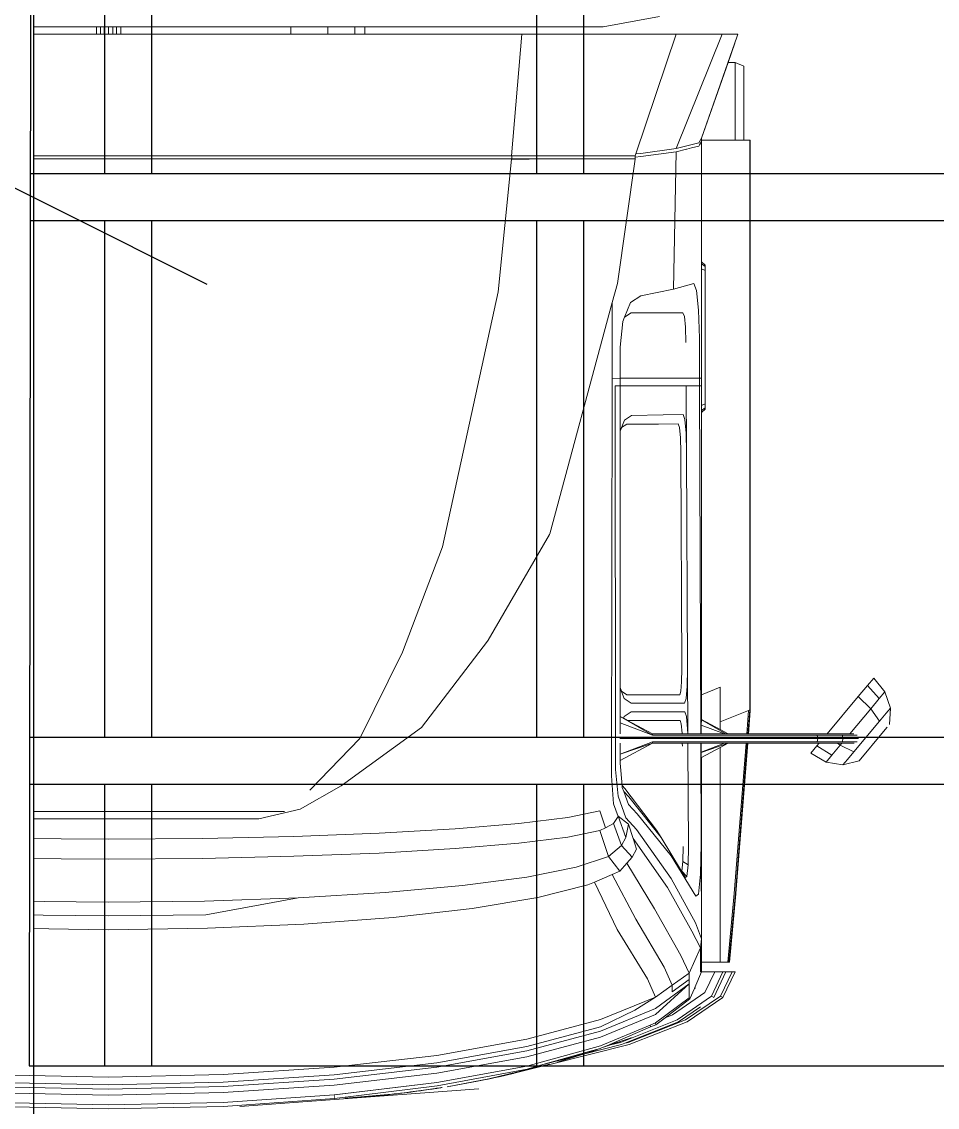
# Model space of a CAD drawing. Extents: x -28 to 149, y -33 to 76.
# Drawn here: x 59.4 to 61.349, y 18.662 to 20.973 of the extents above; entities that cross this region are included whole.
import ezdxf

# ---------------------------------------------------------------- set-up
doc = ezdxf.new("R2010")
doc.units = 0
doc.set_wipeout_variables(frame=1)
doc.linetypes.add('STYLE_01', pattern=[0.15, 0.1, -0.05])
for name, color, linetype in [('arq-escaleras', 1, 'Continuous'), ('arq-mobiliario', 1, 'Continuous'), ('arq-paredes-liv', 3, 'Continuous'), ('arq-proyeccion', 251, 'STYLE_01'), ('arq-proyección edificios anexos', 250, 'Continuous'), ('arq-techo', 1, 'Continuous')]:
    doc.layers.add(name, color=color, linetype=linetype)

# ---------------------------------------------------------------- blocks, each defined once
blk = doc.blocks.new('08')
at = {"lineweight": 0}
for p, q in [((1.1738, -7.1458), (1.0535, -7.168)), ((-0.0256, -7.168), (-0.3971, -7.168)), ((-0.0256, -7.1839), (-0.3971, -7.1839)), ((-0.0256, -7.168), (-0.0256, -7.1839)), ((-0.0165, -7.168), (-0.0256, -7.168)), ((-0.0165, -7.1839), (-0.0256, -7.1839)), ((-0.0165, -7.168), (-0.0165, -7.1839)), ((-0.0086, -7.168), (-0.0165, -7.168)), ((-0.0086, -7.1839), (-0.0165, -7.1839)), ((-0.0086, -7.1839), (-0.0086, -7.168)), ((0.0005, -7.168), (-0.0086, -7.168)), ((0.0005, -7.1839), (-0.0086, -7.1839)), ((0.0005, -7.168), (0.0005, -7.1839)), ((0.0095, -7.168), (0.0005, -7.168)), ((0.0095, -7.1839), (0.0005, -7.1839)), ((0.0095, -7.1839), (0.0095, -7.168)), ((0.0174, -7.168), (0.0095, -7.168)), ((0.0174, -7.1839), (0.0095, -7.1839)), ((0.0174, -7.168), (0.0174, -7.1839)), ((0.0265, -7.168), (0.0174, -7.168)), ((0.0265, -7.1839), (0.0174, -7.1839)), ((0.0265, -7.1839), (0.0265, -7.168)), ((0.3888, -7.168), (0.0265, -7.168)), ((0.3888, -7.1839), (0.0265, -7.1839)), ((0.3888, -7.168), (0.3888, -7.1839)), ((0.4674, -7.168), (0.3888, -7.168)), ((0.4674, -7.1839), (0.3888, -7.1839)), ((0.4674, -7.1839), (0.4674, -7.168)), ((0.5249, -7.168), (0.4674, -7.168)), ((0.5249, -7.1839), (0.4674, -7.1839)), ((0.5249, -7.168), (0.5249, -7.1839)), ((0.546, -7.168), (0.5249, -7.168)), ((0.546, -7.1839), (0.5249, -7.1839)), ((0.546, -7.168), (0.546, -7.1839)), ((1.0535, -7.168), (0.546, -7.168)), ((0.8805, -7.1839), (0.546, -7.1839)), ((0.8805, -7.1839), (0.8588, -7.4423)), ((0.8805, -7.1839), (1.2091, -7.1839)), ((1.2091, -7.1839), (1.1234, -7.4383)), ((1.3069, -7.1839), (1.2088, -7.4271)), ((1.2091, -7.1839), (1.3069, -7.1839)), ((1.339, -7.1879), (1.2632, -7.4052)), ((1.3403, -7.1839), (1.3069, -7.1839)), ((1.3368, -7.1942), (1.339, -7.1879)), ((1.339, -7.1879), (1.3398, -7.1855)), ((1.3403, -7.1839), (1.3398, -7.1855)), ((1.3338, -7.2029), (1.3195, -7.2439)), ((1.3195, -7.2439), (1.2632, -7.4052)), ((1.3195, -7.2439), (1.3346, -7.2439)), ((1.3532, -7.252), (1.3346, -7.2439)), ((1.3346, -7.2439), (1.3346, -7.4093)), ((1.3532, -7.252), (1.3532, -7.4093)), ((1.2572, -7.4149), (1.2088, -7.4271)), ((1.2632, -7.4052), (1.2572, -7.4149)), ((1.2572, -7.4218), (1.2591, -7.4189)), ((1.2573, -7.4218), (1.2591, -7.4189)), ((1.2591, -7.4189), (1.2632, -7.4123)), ((1.2632, -7.4052), (1.2632, -7.4093)), ((1.2632, -7.4093), (1.2633, -7.4122)), ((1.2632, -7.4093), (1.3346, -7.4093)), ((1.2632, -7.4123), (1.2633, -7.4122)), ((1.2632, -7.4123), (1.2632, -7.6685)), ((1.3346, -7.4093), (1.3532, -7.4093)), ((1.3659, -7.4093), (1.3532, -7.4093)), ((1.3659, -7.4093), (1.3669, -7.4093)), ((1.3659, -8.622), (1.3659, -7.4093)), ((1.3669, -7.4093), (1.3669, -8.2956)), ((0.8588, -7.4423), (-0.8592, -7.4423)), ((0.8589, -7.4423), (0.8588, -7.4423)), ((0.8589, -7.4423), (0.8589, -7.4493)), ((0.8589, -7.4423), (1.0531, -7.4423)), ((1.0534, -7.4423), (1.0531, -7.4423)), ((1.0534, -7.4423), (1.122, -7.4423)), ((1.1234, -7.4383), (1.122, -7.4423)), ((1.122, -7.4423), (1.122, -7.4454)), ((1.1341, -7.4374), (1.1234, -7.4383)), ((1.2088, -7.4271), (1.1341, -7.4374)), ((1.1341, -7.4444), (1.2088, -7.4341)), ((1.2036, -7.7265), (1.2088, -7.4341)), ((1.2088, -7.4341), (1.2089, -7.4341)), ((1.2089, -7.4341), (1.2314, -7.4283)), ((1.2315, -7.4283), (1.2415, -7.4258)), ((1.2415, -7.4258), (1.2572, -7.4218)), ((1.2415, -7.4258), (1.2573, -7.4218)), ((-0.8592, -7.4493), (-0.0002, -7.4493)), ((-0.0002, -7.4493), (-0.2334, -7.4494)), ((-0.0002, -7.4493), (0.3147, -7.4493)), ((0.3147, -7.4493), (0.8589, -7.4493)), ((0.5387, -7.4493), (0.3147, -7.4493)), ((0.8589, -7.4493), (0.5387, -7.4493)), ((0.8586, -7.4494), (0.5387, -7.4493)), ((0.8586, -7.4494), (0.83, -7.7323)), ((0.8961, -7.4494), (0.8586, -7.4494)), ((0.8589, -7.4493), (0.9182, -7.4493)), ((0.9182, -7.4493), (0.8961, -7.4494)), ((0.9182, -7.4493), (1.0534, -7.4493)), ((1.0534, -7.4493), (1.0563, -7.4493)), ((1.1212, -7.4494), (1.0563, -7.4493)), ((1.0563, -7.4493), (1.122, -7.4493)), ((1.1221, -7.4494), (1.0839, -7.7146)), ((1.1212, -7.4494), (1.1214, -7.4494)), ((1.1214, -7.4494), (1.1221, -7.4494)), ((1.122, -7.4454), (1.1341, -7.4444)), ((1.122, -7.4454), (1.122, -7.4493)), ((1.2632, -7.6685), (1.2709, -7.6756)), ((1.2632, -7.6685), (1.2632, -7.6724)), ((1.2632, -7.6724), (1.2709, -7.6786)), ((1.2632, -7.6724), (1.2632, -7.683)), ((1.2709, -7.6866), (1.2632, -7.683)), ((1.2632, -7.683), (1.2633, -7.9159)), ((1.2709, -7.6756), (1.2709, -7.6786)), ((1.2709, -7.6866), (1.2709, -7.6786)), ((1.2709, -7.971), (1.2709, -7.6866)), ((1.0839, -7.7146), (1.0729, -7.7553)), ((1.2467, -7.7142), (1.2036, -7.7265)), ((1.2522, -7.7291), (1.2467, -7.7142)), ((0.83, -7.7323), (0.7114, -8.2751)), ((1.1117, -7.7551), (1.1342, -7.7404)), ((1.1342, -7.7404), (1.2036, -7.7265)), ((1.2565, -7.7712), (1.2522, -7.7291)), ((1.0729, -7.7553), (0.9402, -8.2473)), ((1.0729, -7.7553), (1.073, -7.9171)), ((1.0991, -7.7861), (1.1117, -7.7551)), ((1.0955, -7.7951), (1.0991, -7.7861)), ((1.0991, -7.7861), (1.1131, -7.7769)), ((1.1131, -7.7769), (1.2236, -7.7769)), ((1.2236, -7.7769), (1.2265, -7.7851)), ((1.2265, -7.7851), (1.2288, -7.8078)), ((1.2587, -7.831), (1.2565, -7.7712)), ((1.0896, -7.8498), (1.0955, -7.7951)), ((1.2288, -7.8078), (1.2299, -7.8401)), ((1.259, -7.9158), (1.2587, -7.831)), ((1.0896, -7.9163), (1.0896, -7.8498)), ((1.073, -7.9171), (1.0717, -8.7625)), ((1.0896, -7.9164), (1.073, -7.9171)), ((1.2303, -7.916), (1.0896, -7.9163)), ((1.0896, -7.9164), (1.0896, -7.9163)), ((1.0897, -7.9323), (1.0896, -7.9164)), ((1.259, -7.9158), (1.2303, -7.916)), ((1.259, -7.9327), (1.259, -7.9158)), ((1.2633, -7.9159), (1.259, -7.9158)), ((1.2633, -7.9323), (1.2633, -7.9159)), ((1.0802, -8.7496), (1.0794, -7.9323)), ((1.0897, -7.9323), (1.0794, -7.9323)), ((1.0896, -8.0289), (1.0897, -7.9323)), ((1.2304, -7.9324), (1.0897, -7.9323)), ((1.2304, -7.9324), (1.259, -7.9327)), ((1.2312, -8.0736), (1.2304, -7.9324)), ((1.259, -7.9327), (1.2633, -7.9323)), ((1.2616, -8.6734), (1.259, -7.9327)), ((1.2633, -7.9323), (1.2632, -7.9746)), ((1.2632, -7.9746), (1.2709, -7.971)), ((1.2632, -7.9852), (1.2632, -7.9746)), ((1.2709, -7.979), (1.2709, -7.971)), ((1.1138, -7.9957), (1.099, -8.0055)), ((1.1815, -7.9939), (1.1138, -7.9957)), ((1.2239, -7.9932), (1.1815, -7.9939)), ((1.2275, -8.0038), (1.2239, -7.9932)), ((1.2629, -8.3186), (1.2632, -7.9891)), ((1.2632, -7.9852), (1.2709, -7.979)), ((1.2632, -7.9891), (1.2632, -7.9852)), ((1.2633, -7.9891), (1.2632, -7.9891)), ((1.2709, -7.9819), (1.2633, -7.9891)), ((1.2633, -7.9891), (1.2633, -8.1416)), ((1.2709, -7.9819), (1.2709, -7.979)), ((1.099, -8.0055), (1.0896, -8.0289)), ((1.0927, -8.0213), (1.1037, -8.0139)), ((1.1037, -8.0139), (1.1714, -8.0137)), ((1.1714, -8.0137), (1.2134, -8.0134)), ((1.2134, -8.0134), (1.2161, -8.0214)), ((1.2302, -8.0331), (1.2275, -8.0038)), ((1.0896, -8.029), (1.0927, -8.0213)), ((1.0896, -8.029), (1.0896, -8.0289)), ((1.0896, -8.5748), (1.0896, -8.029)), ((1.2161, -8.0214), (1.2181, -8.0432)), ((1.2181, -8.0432), (1.219, -8.0736)), ((1.2312, -8.0736), (1.2302, -8.0331)), ((1.219, -8.0736), (1.2213, -8.5353)), ((1.2333, -8.5353), (1.2312, -8.0736)), ((1.2631, -8.3186), (1.2633, -8.1416)), ((1.2633, -8.1416), (1.2633, -8.5901)), ((0.8087, -8.4742), (0.9392, -8.2493)), ((0.9392, -8.2493), (0.9402, -8.2473)), ((0.7114, -8.2751), (0.6266, -8.4992)), ((1.3669, -8.2956), (1.3668, -8.2984)), ((1.3668, -8.2984), (1.3668, -8.3608)), ((1.2628, -8.4653), (1.2629, -8.3186)), ((1.2629, -8.3186), (1.2631, -8.3186)), ((1.2629, -8.4653), (1.2631, -8.3186)), ((1.3668, -8.3608), (1.3669, -8.3688)), ((1.3669, -8.3688), (1.3669, -8.3977)), ((1.3669, -8.3977), (1.3668, -8.4108)), ((1.3668, -8.4108), (1.3668, -8.4728)), ((0.6671, -8.6599), (0.8076, -8.476)), ((0.8087, -8.4742), (0.8076, -8.476)), ((1.2627, -8.5298), (1.2628, -8.4653)), ((1.2628, -8.4653), (1.2629, -8.4653)), ((1.2628, -8.5297), (1.2629, -8.4653)), ((1.3668, -8.4728), (1.3669, -8.4743)), ((1.3669, -8.4743), (1.3668, -8.5426)), ((0.5356, -8.6831), (0.6266, -8.4992)), ((1.2213, -8.5353), (1.2207, -8.5626)), ((1.2325, -8.5718), (1.2333, -8.5353)), ((1.2333, -8.5353), (1.2341, -8.6734)), ((1.2628, -8.5297), (1.2627, -8.5298)), ((1.2627, -8.6428), (1.2628, -8.5297)), ((1.2627, -8.6428), (1.2627, -8.5298)), ((1.3668, -8.5426), (1.3669, -8.5509)), ((1.3668, -8.6192), (1.3669, -8.5509)), ((1.0927, -8.5827), (1.0896, -8.5748)), ((1.0896, -8.5765), (1.0896, -8.5748)), ((1.2207, -8.5626), (1.219, -8.5827)), ((1.2302, -8.5985), (1.2325, -8.5718)), ((1.2633, -8.5901), (1.3027, -8.5742)), ((1.3027, -8.5742), (1.3027, -8.6479)), ((1.6166, -8.5708), (1.597, -8.5942)), ((1.6297, -8.5552), (1.6166, -8.5708)), ((1.6416, -8.5983), (1.6166, -8.5708)), ((1.6537, -8.5839), (1.6297, -8.5552)), ((1.0896, -8.5765), (1.0984, -8.5985)), ((1.0896, -8.6362), (1.0896, -8.5765)), ((1.1037, -8.59), (1.0927, -8.5827)), ((1.0984, -8.5985), (1.1131, -8.6082)), ((1.2166, -8.59), (1.1037, -8.59)), ((1.219, -8.5827), (1.2166, -8.59)), ((1.227, -8.6082), (1.2302, -8.5985)), ((1.2633, -8.5901), (1.2633, -8.6431)), ((1.5305, -8.6734), (1.597, -8.5942)), ((1.6234, -8.6199), (1.597, -8.5942)), ((1.6416, -8.5983), (1.6234, -8.6199)), ((1.6537, -8.5839), (1.6416, -8.5983)), ((1.6655, -8.6185), (1.6537, -8.5839)), ((1.1131, -8.6082), (1.227, -8.6082)), ((1.3618, -8.6734), (1.3659, -8.622)), ((1.3668, -8.6192), (1.3626, -8.6734)), ((1.3659, -8.622), (1.3634, -8.6239)), ((1.3668, -8.6192), (1.3659, -8.622)), ((1.3659, -8.622), (1.3659, -8.622)), ((1.3668, -8.6192), (1.3669, -8.6245)), ((1.6234, -8.6199), (1.5786, -8.6734)), ((1.6424, -8.6461), (1.6234, -8.6199)), ((1.6562, -8.6295), (1.6655, -8.6185)), ((1.6634, -8.6535), (1.6655, -8.6185)), ((1.0968, -8.6401), (1.0896, -8.6362)), ((1.0896, -8.6364), (1.0896, -8.6362)), ((1.0896, -8.6364), (1.1588, -8.6763)), ((1.0896, -8.6501), (1.0896, -8.6364)), ((1.0984, -8.6362), (1.0968, -8.6401)), ((1.1054, -8.6447), (1.0968, -8.6401)), ((1.1131, -8.6264), (1.0984, -8.6362)), ((1.1588, -8.6734), (1.1054, -8.6447)), ((1.1054, -8.6447), (1.2175, -8.6447)), ((1.2279, -8.6264), (1.1131, -8.6264)), ((1.2175, -8.6447), (1.2199, -8.652)), ((1.2311, -8.6362), (1.2279, -8.6264)), ((1.2334, -8.6629), (1.2311, -8.6362)), ((1.2626, -8.6547), (1.2627, -8.6434)), ((1.2627, -8.6428), (1.2627, -8.6428)), ((1.2627, -8.6428), (1.2633, -8.6431)), ((1.2627, -8.6434), (1.2627, -8.6428)), ((1.3146, -8.6734), (1.2627, -8.6434)), ((1.2633, -8.6431), (1.3027, -8.6643)), ((1.3633, -8.624), (1.3027, -8.6479)), ((1.3633, -8.624), (1.3594, -8.6734)), ((1.363, -8.6734), (1.3669, -8.6245)), ((1.3634, -8.6239), (1.3633, -8.624)), ((1.6562, -8.6295), (1.6424, -8.6461)), ((0.6671, -8.6599), (0.4959, -8.7844)), ((1.1588, -8.6763), (1.0896, -8.6501)), ((1.0896, -8.6732), (1.0896, -8.6501)), ((1.2199, -8.652), (1.2216, -8.672)), ((1.2337, -8.6734), (1.2334, -8.6629)), ((1.2626, -8.6547), (1.312, -8.6734)), ((1.2626, -8.6734), (1.2626, -8.6547)), ((1.3027, -8.6643), (1.3027, -8.6479)), ((1.3027, -8.6643), (1.3197, -8.6734)), ((1.6424, -8.6461), (1.5875, -8.7114)), ((1.6584, -8.6595), (1.6508, -8.6684)), ((1.6584, -8.6595), (1.6584, -8.6595)), ((0.5356, -8.6831), (0.4293, -8.7936)), ((1.5105, -8.6833), (1.0889, -8.6833)), ((1.1588, -8.6904), (1.0896, -8.7166)), ((1.1588, -8.6763), (1.1588, -8.6734)), ((1.2217, -8.6734), (1.1588, -8.6734)), ((1.5094, -8.6763), (1.1588, -8.6763)), ((1.1588, -8.6904), (1.1588, -8.6933)), ((1.5094, -8.6904), (1.1588, -8.6904)), ((1.2216, -8.672), (1.2217, -8.6734)), ((1.2337, -8.6734), (1.2217, -8.6734)), ((1.2341, -8.6734), (1.2337, -8.6734)), ((1.2616, -8.6734), (1.2341, -8.6734)), ((1.2626, -8.6734), (1.2616, -8.6734)), ((1.312, -8.6734), (1.2626, -8.6734)), ((1.3146, -8.6734), (1.312, -8.6734)), ((1.3197, -8.6734), (1.3146, -8.6734)), ((1.3197, -8.6734), (1.3594, -8.6734)), ((1.3594, -8.6734), (1.3618, -8.6734)), ((1.3618, -8.6734), (1.3626, -8.6734)), ((1.3626, -8.6734), (1.363, -8.6734)), ((1.5305, -8.6734), (1.363, -8.6734)), ((1.5094, -8.6763), (1.5105, -8.6833)), ((1.5624, -8.6763), (1.5094, -8.6763)), ((1.5105, -8.6833), (1.5094, -8.6904)), ((1.5624, -8.6904), (1.5094, -8.6904)), ((1.5645, -8.6833), (1.5105, -8.6833)), ((1.5786, -8.6734), (1.5305, -8.6734)), ((1.5624, -8.6763), (1.5645, -8.6833)), ((1.5624, -8.6763), (1.5944, -8.6763)), ((1.5645, -8.6833), (1.5624, -8.6904)), ((1.5946, -8.6904), (1.5624, -8.6904)), ((1.5645, -8.6833), (1.5972, -8.6833)), ((1.5877, -8.6734), (1.5786, -8.6734)), ((1.6508, -8.6684), (1.5985, -8.7309)), ((1.0896, -8.7166), (1.0896, -8.693)), ((1.1588, -8.6933), (1.0896, -8.7304)), ((1.0896, -8.7168), (1.1588, -8.6933)), ((1.2221, -8.6933), (1.1588, -8.6933)), ((1.2221, -8.6933), (1.2223, -8.6994)), ((1.2341, -8.6933), (1.2221, -8.6933)), ((1.2342, -8.6995), (1.2341, -8.6933)), ((1.2342, -8.6933), (1.2341, -8.6933)), ((1.2342, -8.6933), (1.2342, -8.6995)), ((1.2617, -8.6933), (1.2342, -8.6933)), ((1.2354, -8.9133), (1.2342, -8.6995)), ((1.2624, -8.9082), (1.2617, -8.6933)), ((1.2626, -8.6933), (1.2617, -8.6933)), ((1.2626, -8.7121), (1.312, -8.6933)), ((1.3197, -8.6933), (1.2626, -8.7128)), ((1.2626, -8.7121), (1.2626, -8.6933)), ((1.312, -8.6933), (1.2626, -8.6933)), ((1.2626, -8.7128), (1.2626, -8.7121)), ((1.2626, -8.724), (1.2626, -8.7128)), ((1.2633, -8.7236), (1.3027, -8.7024)), ((1.3027, -8.7024), (1.3197, -8.6933)), ((1.3027, -9.1597), (1.3027, -8.7024)), ((1.3197, -8.6933), (1.312, -8.6933)), ((1.3197, -8.6933), (1.3579, -8.6933)), ((1.3579, -8.6933), (1.3328, -9.0132)), ((1.3353, -9.0133), (1.3603, -8.6933)), ((1.3614, -8.6933), (1.3361, -9.0135)), ((1.3611, -8.6933), (1.3361, -9.0135)), ((1.3579, -8.6933), (1.3603, -8.6933)), ((1.3603, -8.6933), (1.3611, -8.6933)), ((1.3611, -8.6933), (1.3614, -8.6933)), ((1.5137, -8.6933), (1.3614, -8.6933)), ((1.4957, -8.7148), (1.5089, -8.6992)), ((1.5137, -8.6933), (1.5089, -8.6992)), ((1.5404, -8.719), (1.5089, -8.6992)), ((1.5529, -8.6933), (1.5137, -8.6933)), ((1.5585, -8.6974), (1.5404, -8.719)), ((1.5585, -8.6974), (1.5529, -8.6933)), ((1.5619, -8.6933), (1.5529, -8.6933)), ((1.5619, -8.6933), (1.5585, -8.6974)), ((1.5875, -8.7114), (1.5585, -8.6974)), ((1.588, -8.6933), (1.5619, -8.6933)), ((1.5875, -8.7114), (1.5736, -8.728)), ((1.0896, -8.7168), (1.0896, -8.7166)), ((1.0896, -8.7304), (1.0896, -8.7168)), ((1.0896, -8.7359), (1.0896, -8.7304)), ((1.0896, -8.7359), (1.0939, -8.7832)), ((1.2624, -8.9082), (1.2626, -8.724)), ((1.2624, -8.9082), (1.2626, -8.724)), ((1.2626, -8.724), (1.2633, -8.7236)), ((1.2626, -8.724), (1.2626, -8.724)), ((1.2633, -8.7236), (1.2633, -9.1096)), ((1.5282, -8.7334), (1.4957, -8.7148)), ((1.5404, -8.719), (1.5282, -8.7334)), ((1.5643, -8.7391), (1.5282, -8.7334)), ((1.5736, -8.728), (1.5643, -8.7391)), ((1.5985, -8.7309), (1.5643, -8.7391)), ((1.0859, -8.8064), (1.0802, -8.7496)), ((1.0717, -8.7625), (1.0758, -8.8223)), ((1.0995, -8.7896), (1.0939, -8.7832)), ((1.0939, -8.7832), (1.0943, -8.7878)), ((0.4086, -8.8339), (0.4959, -8.7844)), ((1.1017, -8.8521), (1.0859, -8.8064)), ((1.0943, -8.7878), (1.0974, -8.7964)), ((1.0974, -8.7964), (1.108, -8.8077)), ((1.0974, -8.7964), (1.1074, -8.8236)), ((1.1673, -8.8784), (1.0995, -8.7896)), ((1.0758, -8.8223), (1.0855, -8.8491)), ((1.1074, -8.8236), (1.1263, -8.8436)), ((1.108, -8.8077), (1.1771, -8.894)), ((0.3225, -8.8389), (-0.3229, -8.8389)), ((0.3202, -8.8545), (0.4086, -8.8339)), ((0.3225, -8.8389), (0.3752, -8.8385)), ((0.9783, -8.8512), (0.8741, -8.8643)), ((1.0467, -8.837), (0.9783, -8.8512)), ((1.0467, -8.837), (1.0584, -8.8732)), ((1.0855, -8.8491), (1.0758, -8.8644)), ((1.0859, -8.8485), (1.0855, -8.8491)), ((1.1017, -8.8942), (1.0859, -8.8485)), ((1.1074, -8.8657), (1.0859, -8.8485)), ((1.1247, -8.8769), (1.1017, -8.8521)), ((1.1263, -8.8436), (1.1987, -8.9335)), ((0.3202, -8.8545), (-0.3206, -8.8545)), ((0.7384, -8.8757), (0.5768, -8.8851)), ((0.8741, -8.8643), (0.7384, -8.8757)), ((1.0584, -8.8732), (1.0467, -8.8791)), ((1.0758, -8.8644), (1.0584, -8.8732)), ((1.0758, -8.8644), (1.0927, -8.9114)), ((1.1074, -8.8657), (1.1017, -8.8942)), ((1.1172, -8.896), (1.1074, -8.8657)), ((-0.0002, -8.8979), (-0.2004, -8.8964)), ((0.2001, -8.8964), (-0.0002, -8.8979)), ((0.3952, -8.8921), (0.2001, -8.8964)), ((0.5768, -8.8851), (0.3952, -8.8921)), ((0.9783, -8.8933), (0.8741, -8.9064)), ((1.0467, -8.8791), (0.9783, -8.8933)), ((1.0467, -8.8791), (1.0647, -8.9349)), ((1.0927, -8.9114), (1.1017, -8.8942)), ((1.1172, -8.896), (1.1903, -9.0009)), ((1.1247, -8.919), (1.1172, -8.896)), ((1.1983, -8.9817), (1.1247, -8.8769)), ((1.1771, -8.894), (1.1673, -8.8784)), ((1.1771, -8.894), (1.2205, -8.966)), ((0.7384, -8.9179), (0.5768, -8.9272)), ((0.8741, -8.9064), (0.7384, -8.9179)), ((1.0927, -8.9114), (1.0647, -8.9349)), ((1.0927, -8.9114), (1.1156, -8.9359)), ((1.1156, -8.9359), (1.1247, -8.919)), ((1.2239, -8.9132), (1.2232, -8.9452)), ((1.2346, -8.952), (1.2354, -8.9133)), ((1.2611, -8.9722), (1.2624, -8.9082)), ((1.2633, -9.1096), (1.2624, -8.9082)), ((-0.0002, -8.94), (-0.2004, -8.9385)), ((0.2001, -8.9385), (-0.0002, -8.94)), ((0.3952, -8.9342), (0.2001, -8.9385)), ((0.5768, -8.9272), (0.3952, -8.9342)), ((1.0647, -8.9349), (0.9964, -8.9575)), ((1.0647, -8.9349), (1.089, -8.966)), ((1.1041, -8.9489), (1.1156, -8.9359)), ((1.1987, -8.9335), (1.2509, -9.0191)), ((1.2232, -8.9452), (1.221, -8.9659)), ((1.2232, -8.9452), (1.2346, -8.952)), ((0.9964, -8.9575), (0.8913, -8.9783)), ((1.0731, -8.9728), (1.089, -8.966)), ((1.089, -8.966), (1.1041, -8.9489)), ((1.1631, -9.0462), (1.1041, -8.9489)), ((1.221, -8.9659), (1.2205, -8.966)), ((1.2205, -8.966), (1.2285, -8.9793)), ((1.221, -8.9659), (1.2319, -8.9773)), ((1.2319, -8.9773), (1.2346, -8.952)), ((0.8913, -8.9783), (0.7538, -8.9966)), ((1.021, -8.995), (1.035, -8.9891)), ((1.035, -8.9891), (1.0731, -8.9728)), ((1.035, -8.9891), (1.0832, -9.0898)), ((1.1232, -9.068), (1.0731, -8.9728)), ((1.2504, -9.0759), (1.1983, -8.9817)), ((1.2285, -8.9793), (1.2319, -8.9773)), ((1.2567, -9.0148), (1.2611, -8.9722)), ((0.5893, -9.0115), (0.4041, -9.0227)), ((0.7538, -8.9966), (0.5893, -9.0115)), ((0.9148, -9.0218), (1.021, -8.995)), ((1.1903, -9.0009), (1.2427, -9.0938)), ((1.2509, -9.0191), (1.2567, -9.0148)), ((1.3328, -9.0132), (1.319, -9.1598)), ((1.3353, -9.0133), (1.3215, -9.1598)), ((1.3361, -9.0139), (1.3224, -9.1597)), ((1.3361, -9.0139), (1.3361, -9.0135)), ((-0.205, -9.0296), (-0.0002, -9.0319)), ((0.2047, -9.0296), (-0.0002, -9.0319)), ((0.2047, -9.0296), (0.4041, -9.0227)), ((0.4041, -9.0227), (0.2078, -9.0585)), ((0.7748, -9.0452), (0.9148, -9.0218)), ((-0.0002, -9.0612), (-0.2081, -9.0585)), ((0.2078, -9.0585), (-0.0002, -9.0612)), ((0.6064, -9.0644), (0.7748, -9.0452)), ((1.2188, -9.1454), (1.1631, -9.0462)), ((0.2109, -9.0875), (0.4162, -9.0787)), ((0.4162, -9.0787), (0.6064, -9.0644)), ((1.1834, -9.1703), (1.1232, -9.068)), ((1.2633, -9.1096), (1.2504, -9.0759)), ((-0.2112, -9.0875), (-0.0002, -9.0905)), ((-0.0002, -9.0905), (0.2109, -9.0875)), ((1.0832, -9.0898), (1.1479, -9.1951)), ((1.2427, -9.0938), (1.261, -9.1289)), ((1.2367, -9.1827), (1.261, -9.1289)), ((1.261, -9.1289), (1.2633, -9.1096)), ((1.261, -9.1805), (1.261, -9.1289)), ((1.2633, -9.1096), (1.2633, -9.1598)), ((1.2367, -9.1827), (1.2188, -9.1454)), ((1.2008, -9.2085), (1.1834, -9.1703)), ((1.2633, -9.1609), (1.263, -9.1802)), ((1.2633, -9.1598), (1.3027, -9.1597)), ((1.2633, -9.1598), (1.319, -9.1598)), ((1.2633, -9.1609), (1.2633, -9.1598)), ((1.319, -9.1598), (1.3215, -9.1598)), ((1.3215, -9.1598), (1.3224, -9.1597)), ((1.1479, -9.1951), (1.1648, -9.2343)), ((1.2008, -9.2085), (1.2367, -9.1827)), ((1.2367, -9.1968), (1.2008, -9.2229)), ((1.2367, -9.1968), (1.2367, -9.1827)), ((1.2367, -9.206), (1.2367, -9.1968)), ((1.263, -9.1803), (1.2488, -9.2135)), ((1.261, -9.1805), (1.263, -9.1803)), ((1.263, -9.1802), (1.263, -9.1803)), ((1.2912, -9.1802), (1.263, -9.1802)), ((1.2699, -9.2243), (1.2912, -9.1802)), ((1.2842, -9.2318), (1.3084, -9.1802)), ((1.3147, -9.1802), (1.2894, -9.2345)), ((1.2912, -9.1802), (1.3084, -9.1802)), ((1.3034, -9.2318), (1.328, -9.1802)), ((1.3084, -9.1802), (1.3147, -9.1802)), ((1.3087, -9.2345), (1.3344, -9.1802)), ((1.3147, -9.1802), (1.328, -9.1802)), ((1.328, -9.1802), (1.3344, -9.1802)), ((1.1648, -9.2582), (1.2367, -9.206)), ((1.2367, -9.206), (1.1648, -9.2709)), ((1.1648, -9.2343), (1.2008, -9.2085)), ((1.2008, -9.2229), (1.2008, -9.2085)), ((1.2367, -9.2357), (1.2367, -9.206)), ((1.2478, -9.2159), (1.2384, -9.2378)), ((1.2488, -9.2135), (1.2478, -9.2159)), ((1.2504, -9.2142), (1.2478, -9.2159)), ((1.2488, -9.2135), (1.2504, -9.2142)), ((1.0481, -9.282), (1.1648, -9.2343)), ((1.1648, -9.2343), (1.1211, -9.2615)), ((1.1652, -9.2886), (1.2367, -9.2357)), ((1.2384, -9.2378), (1.1857, -9.2778)), ((1.2011, -9.2717), (1.2699, -9.2243)), ((1.2109, -9.2827), (1.2842, -9.2318)), ((1.229, -9.2827), (1.3034, -9.2318)), ((1.2327, -9.2867), (1.3087, -9.2345)), ((1.2367, -9.2357), (1.2384, -9.2378)), ((1.2842, -9.2318), (1.2894, -9.2345)), ((1.3034, -9.2318), (1.3087, -9.2345)), ((1.0481, -9.3063), (1.1648, -9.2582)), ((1.1211, -9.2615), (1.0481, -9.297)), ((1.2608, -9.2544), (1.2144, -9.2867)), ((0.891, -9.3237), (1.0481, -9.282)), ((1.1648, -9.2709), (1.0481, -9.319)), ((1.0903, -9.3303), (1.2109, -9.2827)), ((1.0997, -9.3321), (1.2144, -9.2867)), ((1.1067, -9.3303), (1.229, -9.2827)), ((1.2327, -9.2867), (1.1091, -9.3349)), ((1.1539, -9.2934), (1.1648, -9.2888)), ((1.1648, -9.2889), (1.1539, -9.2935)), ((1.1648, -9.2888), (1.1652, -9.2886)), ((1.1652, -9.2886), (1.1648, -9.2889)), ((1.166, -9.2927), (1.1648, -9.2889)), ((1.1652, -9.2886), (1.1652, -9.2886)), ((1.1857, -9.2778), (1.166, -9.2927)), ((1.1857, -9.2778), (1.2011, -9.2717)), ((1.0481, -9.297), (0.891, -9.3392)), ((0.891, -9.3485), (1.0481, -9.3063)), ((1.0481, -9.3378), (1.1536, -9.2936)), ((1.1536, -9.2936), (1.0481, -9.3378)), ((1.0618, -9.3374), (1.1543, -9.2972)), ((1.1536, -9.2936), (1.1539, -9.2934)), ((1.1539, -9.2935), (1.1536, -9.2936)), ((1.1536, -9.2936), (1.1536, -9.2936)), ((1.1539, -9.2935), (1.1543, -9.2972)), ((1.1543, -9.2972), (1.166, -9.2927)), ((0.6996, -9.358), (0.891, -9.3237)), ((1.0481, -9.319), (0.891, -9.3612)), ((0.891, -9.3807), (1.0481, -9.3378)), ((1.0481, -9.3378), (0.891, -9.3807)), ((0.9429, -9.377), (1.1091, -9.3349)), ((1.0118, -9.3557), (1.0927, -9.3349)), ((1.0692, -9.3358), (1.0504, -9.3423)), ((1.0504, -9.3423), (1.0618, -9.3374)), ((1.113, -9.3204), (1.0618, -9.3374)), ((1.113, -9.3204), (1.0692, -9.3358)), ((1.0692, -9.3358), (1.0903, -9.3303)), ((1.0927, -9.3349), (1.0997, -9.3321)), ((1.0997, -9.3321), (1.1067, -9.3303)), ((1.113, -9.3204), (1.1133, -9.3203)), ((1.1135, -9.3202), (1.1133, -9.3203)), ((0.4811, -9.3834), (0.6996, -9.358)), ((0.6996, -9.358), (0.4811, -9.3834)), ((0.891, -9.3392), (0.6996, -9.3738)), ((0.6996, -9.3831), (0.891, -9.3485)), ((0.891, -9.3612), (0.6996, -9.3958)), ((1.024, -9.35), (0.9252, -9.3777)), ((0.929, -9.377), (0.9901, -9.3613)), ((0.9567, -9.3724), (1.0118, -9.3557)), ((0.9901, -9.3613), (0.9567, -9.3724)), ((1.024, -9.35), (0.9901, -9.3613)), ((1.0118, -9.3557), (1.0166, -9.3542)), ((1.047, -9.3435), (1.0166, -9.3542)), ((1.047, -9.3435), (1.024, -9.35)), ((1.047, -9.3435), (1.0489, -9.343)), ((1.0489, -9.343), (1.0504, -9.3423)), ((0.2442, -9.3991), (0.4811, -9.3834)), ((0.4811, -9.3834), (0.2442, -9.3991)), ((0.6996, -9.3738), (0.4811, -9.3995)), ((0.4811, -9.4088), (0.6996, -9.3831)), ((0.6996, -9.4159), (0.891, -9.3807)), ((0.891, -9.3807), (0.6996, -9.4159)), ((0.8104, -9.408), (0.9307, -9.3791)), ((0.8415, -9.4012), (0.9391, -9.3771)), ((0.9322, -9.3788), (0.864, -9.3963)), ((0.9034, -9.3837), (0.8915, -9.3871)), ((0.9252, -9.3777), (0.9034, -9.3837)), ((0.9034, -9.3837), (0.9307, -9.3791)), ((0.929, -9.377), (0.9252, -9.3777)), ((0.9307, -9.3791), (0.9391, -9.3771)), ((0.9322, -9.3788), (0.9429, -9.377)), ((0.9391, -9.3771), (0.9322, -9.3788)), ((-0.2445, -9.3991), (-0.0002, -9.4044)), ((-0.0002, -9.4044), (0.2442, -9.3991)), ((0.4811, -9.3995), (0.2442, -9.4154)), ((0.6996, -9.3958), (0.4811, -9.4215)), ((0.8915, -9.3871), (0.6999, -9.4232)), ((0.8208, -9.406), (0.8059, -9.4091)), ((0.8279, -9.4044), (0.8077, -9.4086)), ((0.8415, -9.4012), (0.8104, -9.408)), ((0.8279, -9.4044), (0.8208, -9.406)), ((0.8325, -9.4034), (0.8279, -9.4044)), ((0.8325, -9.4034), (0.8618, -9.3968)), ((0.8626, -9.3966), (0.8415, -9.4012)), ((0.8618, -9.3968), (0.8626, -9.3966)), ((0.8626, -9.3966), (0.864, -9.3963)), ((-0.0002, -9.4207), (-0.2445, -9.4154)), ((-0.2445, -9.4246), (-0.0002, -9.43)), ((0.2442, -9.4154), (-0.0002, -9.4207)), ((-0.0002, -9.43), (0.2442, -9.4246)), ((0.2442, -9.4246), (0.4811, -9.4088)), ((0.4811, -9.4215), (0.2442, -9.4373)), ((0.7888, -9.4295), (0.2796, -9.4667)), ((0.4811, -9.4421), (0.6996, -9.4159)), ((0.6996, -9.4159), (0.4812, -9.4421)), ((0.4814, -9.45), (0.6999, -9.4232)), ((0.6859, -9.4302), (0.652, -9.4349)), ((0.711, -9.4264), (0.6609, -9.4336)), ((0.7082, -9.4269), (0.6609, -9.4336)), ((0.6771, -9.4315), (0.6816, -9.4309)), ((0.6859, -9.4302), (0.6816, -9.4309)), ((0.6883, -9.4299), (0.6859, -9.4302)), ((0.6883, -9.4299), (0.6893, -9.4297)), ((0.6893, -9.4297), (0.6982, -9.4284)), ((0.6986, -9.4283), (0.6982, -9.4284)), ((0.6986, -9.4283), (0.6998, -9.4281)), ((0.6998, -9.4281), (0.7082, -9.4269)), ((0.7092, -9.4267), (0.7082, -9.4269)), ((0.7097, -9.4266), (0.7092, -9.4267)), ((0.711, -9.4264), (0.7097, -9.4266)), ((0.7953, -9.4111), (0.7217, -9.4247)), ((0.7217, -9.4247), (0.7858, -9.4131)), ((0.7858, -9.4131), (0.8002, -9.4102)), ((0.7953, -9.4111), (0.8103, -9.408)), ((0.8002, -9.4102), (0.7953, -9.4111)), ((0.8103, -9.408), (0.8002, -9.4102)), ((0.8077, -9.4086), (0.8002, -9.4102)), ((0.8059, -9.4091), (0.8077, -9.4086)), ((0.8104, -9.408), (0.8103, -9.408)), ((-0.0002, -9.4427), (-0.2445, -9.4373)), ((-0.0002, -9.4427), (0.2442, -9.4373)), ((0.2442, -9.4582), (0.4811, -9.4421)), ((0.4811, -9.4421), (0.2442, -9.4582)), ((0.4814, -9.45), (0.2443, -9.4666)), ((0.4812, -9.4421), (0.4811, -9.4421)), ((0.4813, -9.4437), (0.4812, -9.4421)), ((0.4813, -9.4468), (0.4813, -9.4453)), ((0.4814, -9.4492), (0.4813, -9.4485)), ((0.5041, -9.4495), (0.6052, -9.4406)), ((0.6036, -9.4408), (0.5041, -9.4495)), ((0.5699, -9.4443), (0.5041, -9.4495)), ((0.5699, -9.4443), (0.5948, -9.4418)), ((0.5941, -9.4419), (0.5699, -9.4443)), ((0.5948, -9.4418), (0.5941, -9.4419)), ((0.5948, -9.4418), (0.6054, -9.4407)), ((0.6036, -9.4408), (0.6052, -9.4406)), ((0.6054, -9.4407), (0.6036, -9.4408)), ((0.6052, -9.4406), (0.6088, -9.4402)), ((0.6065, -9.4405), (0.6054, -9.4407)), ((0.6065, -9.4405), (0.6067, -9.4405)), ((0.6067, -9.4405), (0.6088, -9.4402)), ((0.61, -9.4401), (0.6088, -9.4402)), ((0.6114, -9.44), (0.61, -9.4401)), ((0.6114, -9.44), (0.6141, -9.4396)), ((0.6141, -9.4396), (0.6145, -9.4396)), ((0.6145, -9.4396), (0.6296, -9.4378)), ((0.6145, -9.4396), (0.6224, -9.4387)), ((0.6224, -9.4387), (0.6321, -9.4375)), ((0.6297, -9.4378), (0.6296, -9.4378)), ((0.6469, -9.4356), (0.6297, -9.4378)), ((0.6297, -9.4378), (0.6364, -9.437)), ((0.6321, -9.4375), (0.6364, -9.437)), ((0.6364, -9.437), (0.6381, -9.4368)), ((0.64, -9.4365), (0.6381, -9.4368)), ((0.6403, -9.4365), (0.64, -9.4365)), ((0.6409, -9.4364), (0.6403, -9.4365)), ((0.6432, -9.4361), (0.6409, -9.4364)), ((0.6435, -9.4361), (0.6432, -9.4361)), ((0.6442, -9.436), (0.6435, -9.4361)), ((0.6444, -9.436), (0.6442, -9.436)), ((0.6444, -9.436), (0.6446, -9.436)), ((0.6449, -9.4359), (0.6446, -9.436)), ((0.6462, -9.4357), (0.6449, -9.4359)), ((0.6462, -9.4357), (0.6601, -9.4339)), ((0.6478, -9.4354), (0.6469, -9.4356)), ((0.6494, -9.4352), (0.6478, -9.4354)), ((0.6494, -9.4352), (0.6601, -9.4339)), ((0.652, -9.4349), (0.6494, -9.4352)), ((0.652, -9.4349), (0.6609, -9.4336)), ((0.6601, -9.4339), (0.6649, -9.4333)), ((0.6758, -9.4317), (0.6649, -9.4333)), ((0.6771, -9.4315), (0.6758, -9.4317)), ((-0.0002, -9.4721), (-0.2446, -9.4666)), ((-0.2445, -9.4582), (-0.0002, -9.4636)), ((-0.2445, -9.4582), (-0.0002, -9.4636)), ((-0.0002, -9.4636), (0.2442, -9.4582)), ((0.2442, -9.4582), (-0.0002, -9.4636)), ((0.2443, -9.4666), (-0.0002, -9.4721))]:
    blk.add_line(p, q, dxfattribs=at)
blk = doc.blocks.new('OPSBNV SD')
for p, q in [((72.5692, -57.7203), (72.5597, -66.2203)), ((72.7204, -63.2203), (72.7204, -64.3203)), ((72.8204, -63.2203), (72.8204, -64.3203)), ((73.6399, -63.2203), (73.6399, -64.3203)), ((73.7399, -63.2203), (73.7399, -64.3203)), ((72.5611, -64.3203), (75.6168, -64.3203)), ((72.561, -64.4203), (75.6168, -64.4203)), ((72.7204, -64.4203), (72.7204, -65.5203)), ((72.8204, -64.4203), (72.8204, -65.5203)), ((73.6399, -64.4203), (73.6399, -65.5203)), ((73.7399, -64.4203), (73.7399, -65.5203)), ((72.5598, -65.5203), (75.6168, -65.5203)), ((72.5597, -65.6203), (75.6168, -65.6203)), ((72.7204, -65.6203), (72.7204, -66.2203)), ((72.8204, -65.6203), (72.8204, -66.2203)), ((73.6399, -65.6203), (73.6399, -66.2203)), ((73.7399, -65.6203), (73.7399, -66.2203)), ((72.5597, -66.2203), (75.6175, -66.2203))]:
    blk.add_line(p, q)

msp = doc.modelspace()

# ---------------------------------------------------------------- linework, layer by layer
at = {"layer": 'arq-proyeccion'}
msp.add_line((59.425, 20.571), (59.425, 18.75), dxfattribs=at)

# ---------------------------------------------------------------- block references
at = {"layer": 'arq-proyección edificios anexos'}
msp.add_blockref('08', (59.5841, 28.1304), dxfattribs=at)

# ---------------------------------------------------------------- next in the draw order: wipeouts: each hides what was drawn before it
msp.add_wipeout([(57.875, 18.75), (59.425, 18.75), (59.425, 27.25), (57.8805, 27.25), (57.8805, 18.75)]).dxf.layer = 'arq-mobiliario'

# ---------------------------------------------------------------- next in the draw order: linework, layer by layer
at = {"layer": 'arq-escaleras'}
msp.add_lwpolyline([(57.8144, 21.678), (58.415, 21.2326), (58.6849, 21.3673), (58.3903, 20.9), (58.531, 21.0476), (59.7937, 20.4144)], dxfattribs=at)
at = {"layer": 'arq-paredes-liv'}
msp.add_line((59.425, 27.25), (59.425, 16.95), dxfattribs=at)

# ---------------------------------------------------------------- next in the draw order: block references
at = {"layer": 'arq-techo', "color": 1, "linetype": 'Continuous'}
msp.add_blockref('OPSBNV SD', (-13.1442, 84.9703), dxfattribs=at)

doc.saveas('drawing.dxf')
